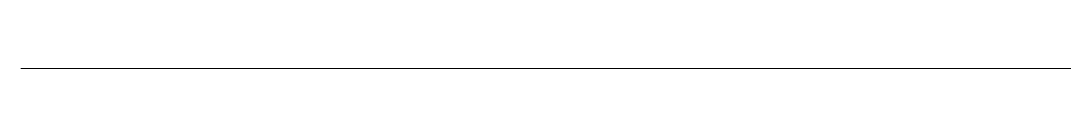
# Model space of a CAD drawing. Extents: x 24.4 to 34.4, y 125 to 125.
import ezdxf

# ---------------------------------------------------------------- set-up
doc = ezdxf.new("R2010")
doc.units = 0
doc.header["$MEASUREMENT"] = 0

msp = doc.modelspace()

# ---------------------------------------------------------------- linework, layer by layer
at = {"color": 7, "linetype": 'Continuous', "lineweight": 0, "flags": 128}
msp.add_lwpolyline([(34.355669, 124.958961), (24.355669, 124.958961), (34.355669, 124.958961)], dxfattribs=at)

doc.saveas('drawing.dxf')
